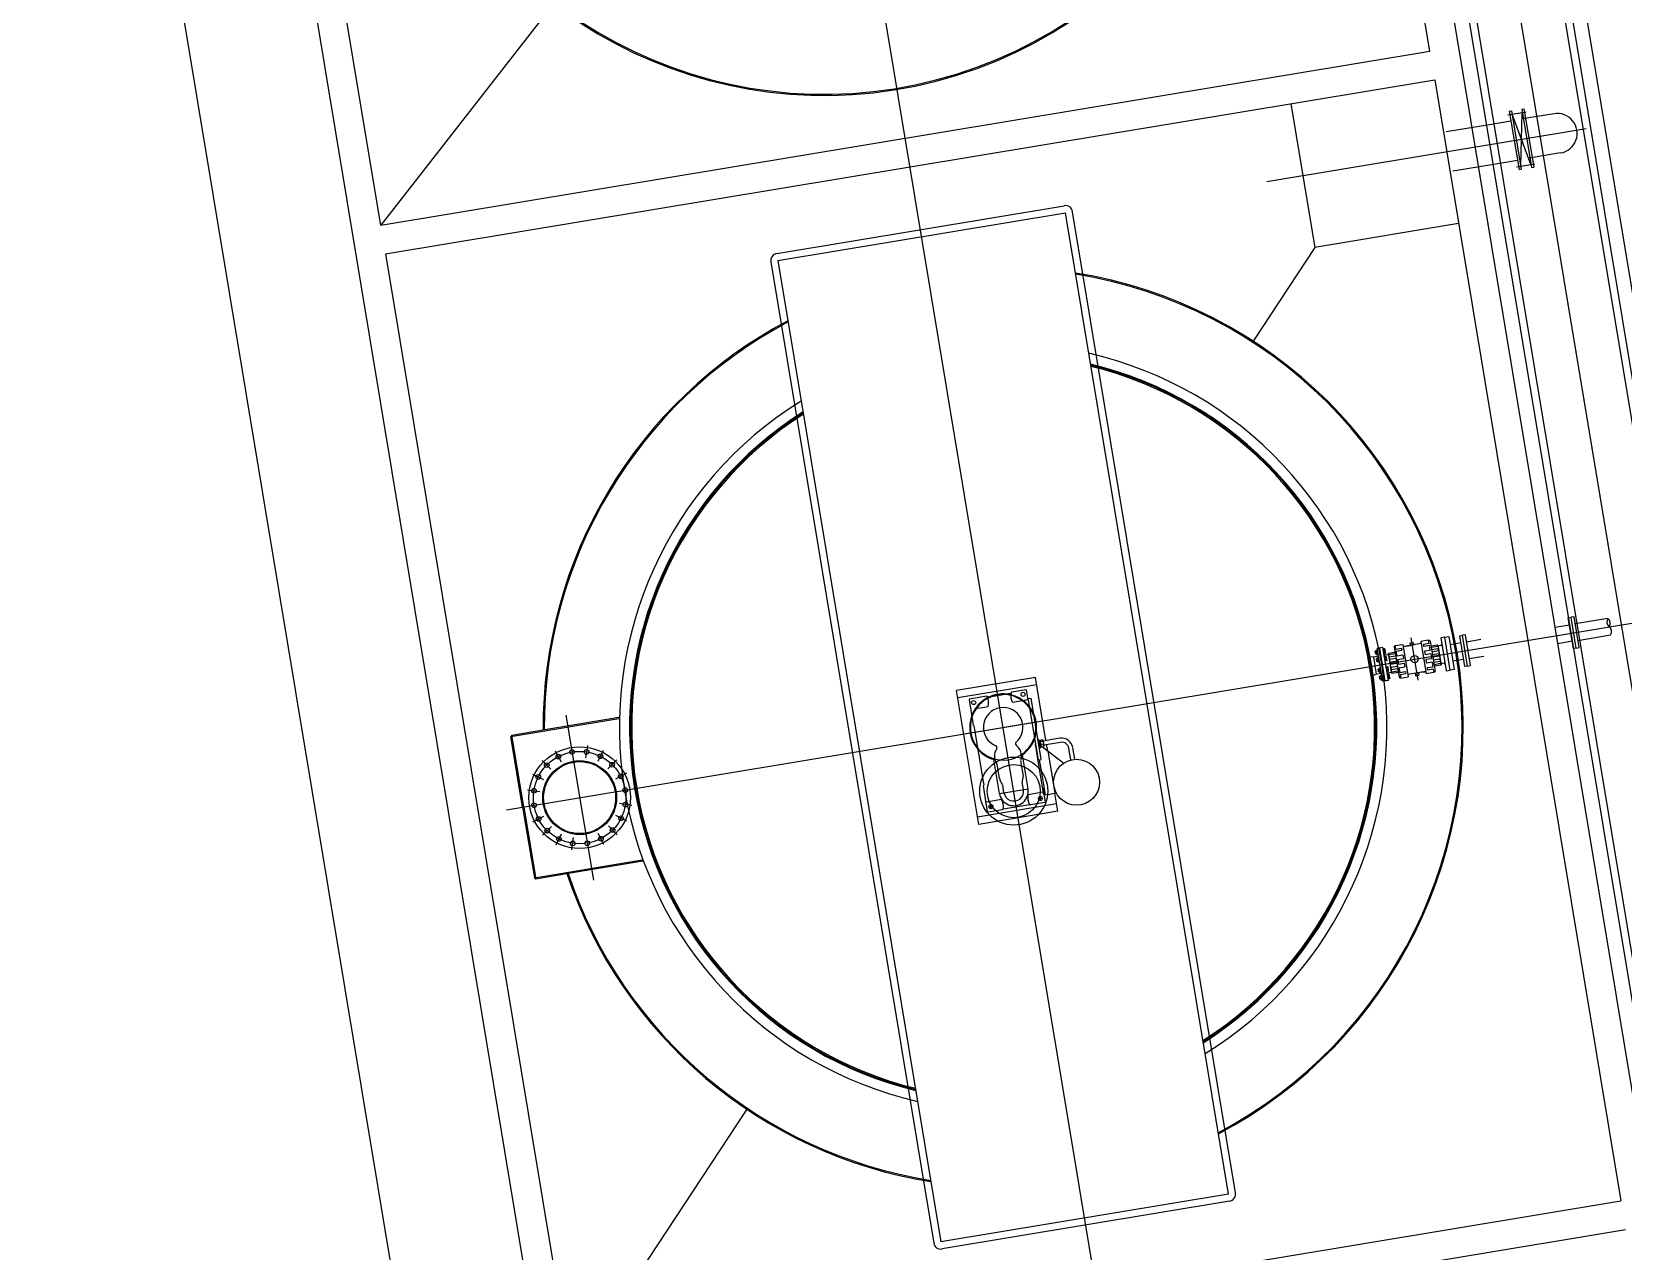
# Model space of a CAD drawing. Header units: millimetres. Extents: x -16232 to 52632, y -3739 to 20678.
# Drawn here: x 22885.8 to 23035.6, y 12100.8 to 12215.7 of the extents above; entities that cross this region are included whole.
import ezdxf

# ---------------------------------------------------------------- set-up
doc = ezdxf.new("R2010")
doc.units = ezdxf.units.MM
doc.header["$LTSCALE"] = 300
doc.header["$MEASUREMENT"] = 0
doc.layers.add('CINZA-8', color=8, linetype='Continuous')

msp = doc.modelspace()

# ---------------------------------------------------------------- linework, layer by layer
at = {"layer": 'CINZA-8'}
for p, q in [((23007.06, 12330.854), (23057.957, 12024.256)), ((23052.091, 12021.892), (23004.421, 12309.054)), ((23014.796, 12309.386), (23061.905, 12025.607)), ((23015.473, 12309.498), (23062.694, 12025.043)), ((23064.272, 12023.914), (23016.826, 12309.723)), ((23005.999, 12307.925), (23053.22, 12023.47)), ((23006.676, 12308.038), (23053.784, 12024.259)), ((23017.441, 12213.869), (23002.164, 12305.898)), ((22937.949, 11989.037), (22885.785, 12303.267)), ((22986.241, 12096.046), (22953.302, 12294.472)), ((22947.882, 12004.593), (22900.212, 12291.755)), ((22918.645, 12197.469), (22903.368, 12289.498)), ((22934.905, 12218.324), (22918.645, 12197.469)), ((22918.645, 12197.469), (23017.441, 12213.869)), ((22919.095, 12194.762), (23017.89, 12211.162)), ((23017.89, 12211.162), (23035.414, 12105.6)), ((23004.357, 12208.916), (23006.603, 12195.382)), ((23023.038, 12206.962), (23025.068, 12207.299)), ((23024.784, 12207.871), (23026.509, 12208.157)), ((23024.918, 12208.199), (23025.135, 12208.235)), ((23024.918, 12208.199), (23025.831, 12202.704)), ((23025.135, 12208.235), (23026.047, 12202.74)), ((23026.945, 12203.195), (23025.184, 12207.937)), ((23025.998, 12203.038), (23026.132, 12208.094)), ((23026.082, 12208.392), (23026.299, 12208.428)), ((23026.082, 12208.392), (23026.994, 12202.897)), ((23029.128, 12207.973), (23026.158, 12207.48)), ((23026.299, 12208.428), (23027.211, 12202.933)), ((23002.073, 12201.583), (23032.141, 12206.575)), ((23018.978, 12206.288), (23023.038, 12206.962)), ((23029.741, 12204.278), (23026.771, 12203.785)), ((23019.591, 12202.593), (23023.651, 12203.267)), ((23023.651, 12203.267), (23025.681, 12203.604)), ((23025.597, 12202.971), (23027.322, 12203.258)), ((23025.831, 12202.704), (23026.047, 12202.74)), ((23026.994, 12202.897), (23027.211, 12202.933)), ((22955.938, 12194.818), (22983.005, 12199.311)), ((22956.05, 12194.141), (22983.118, 12198.634)), ((22998.459, 12106.221), (22983.118, 12198.634)), ((22999.135, 12106.333), (22983.794, 12198.747)), ((23020.137, 12197.629), (23006.603, 12195.382)), ((23006.603, 12195.382), (23000.786, 12186.556)), ((22919.095, 12194.762), (22936.619, 12089.199)), ((22955.374, 12194.029), (22970.715, 12101.611)), ((22956.05, 12194.141), (22971.391, 12101.727)), ((22930.47, 12142.415), (23040.645, 12160.704)), ((23029.231, 12159.6), (23030.584, 12159.825)), ((23030.472, 12160.502), (23030.743, 12160.547)), ((23030.953, 12157.606), (23030.472, 12160.502)), ((23031.013, 12160.592), (23030.743, 12160.547)), ((23031.223, 12157.651), (23030.743, 12160.547)), ((23031.494, 12157.695), (23031.013, 12160.592)), ((23034.205, 12160.426), (23031.126, 12159.915)), ((23013.022, 12157.701), (23012.481, 12157.611)), ((23013.239, 12154.555), (23012.725, 12157.652)), ((23013.536, 12154.605), (23013.022, 12157.701)), ((23014.064, 12157.748), (23014.536, 12154.906)), ((23014.189, 12157.838), (23014.121, 12157.827)), ((23014.182, 12157.879), (23014.899, 12157.998)), ((23014.237, 12157.549), (23014.182, 12157.879)), ((23014.237, 12157.549), (23014.778, 12157.639)), ((23014.778, 12157.639), (23014.81, 12157.448)), ((23014.81, 12157.448), (23014.778, 12157.639)), ((23014.899, 12157.998), (23015.407, 12154.939)), ((23014.934, 12157.788), (23015.611, 12157.9)), ((23016.626, 12158.069), (23015.008, 12157.8)), ((23015.586, 12158.133), (23015.897, 12158.184)), ((23015.622, 12157.916), (23015.586, 12158.133)), ((23016.328, 12154.625), (23015.668, 12158.601)), ((23015.933, 12157.968), (23015.897, 12158.184)), ((23017.308, 12158.398), (23016.591, 12158.279)), ((23016.591, 12158.279), (23017.099, 12155.22)), ((23017.363, 12158.068), (23016.821, 12157.978)), ((23016.821, 12157.978), (23016.853, 12157.787)), ((23016.853, 12157.787), (23016.821, 12157.978)), ((23017.395, 12157.877), (23016.853, 12157.787)), ((23017.363, 12158.068), (23017.308, 12158.398)), ((23017.315, 12158.357), (23017.382, 12158.368)), ((23017.469, 12157.43), (23017.395, 12157.877)), ((23017.461, 12158.312), (23017.933, 12155.47)), ((23018.15, 12157.933), (23017.541, 12157.831)), ((23018.172, 12157.801), (23017.563, 12157.7)), ((23018.172, 12157.801), (23018.15, 12157.933)), ((23018.182, 12157.91), (23018.155, 12157.905)), ((23018.182, 12157.91), (23018.485, 12156.083)), ((23018.182, 12157.91), (23018.485, 12156.083)), ((23018.512, 12157.888), (23018.194, 12157.836)), ((23018.194, 12157.836), (23018.473, 12156.157)), ((23018.194, 12157.836), (23018.473, 12156.157)), ((23018.839, 12158.683), (23018.46, 12158.62)), ((23018.46, 12158.62), (23018.977, 12155.508)), ((23018.503, 12157.942), (23018.571, 12157.954)), ((23018.512, 12157.888), (23018.503, 12157.942)), ((23018.839, 12158.683), (23019.218, 12158.746)), ((23019.356, 12155.571), (23018.839, 12158.683)), ((23019.218, 12158.746), (23019.735, 12155.634)), ((23020.354, 12158.128), (23019.348, 12157.961)), ((23020.242, 12158.804), (23020.513, 12158.848)), ((23020.723, 12155.907), (23020.242, 12158.804)), ((23020.783, 12158.893), (23020.513, 12158.848)), ((23020.993, 12155.952), (23020.513, 12158.848)), ((23021.264, 12155.997), (23020.783, 12158.893)), ((23022.249, 12158.441), (23020.896, 12158.217)), ((23030.84, 12158.282), (23029.487, 12158.058)), ((23031.223, 12157.651), (23030.953, 12157.606)), ((23031.223, 12157.651), (23031.494, 12157.695)), ((23031.382, 12158.372), (23034.461, 12158.883)), ((23012.141, 12156.802), (23011.739, 12156.826)), ((23012.424, 12155.19), (23012.156, 12156.802)), ((23012.603, 12156.875), (23012.172, 12156.803)), ((23012.356, 12157.356), (23012.289, 12157.344)), ((23012.332, 12157.087), (23012.289, 12157.344)), ((23012.36, 12157.335), (23012.292, 12157.324)), ((23012.396, 12157.119), (23012.328, 12157.107)), ((23012.399, 12157.098), (23012.332, 12157.087)), ((23012.355, 12157.367), (23012.351, 12157.387)), ((23012.368, 12157.285), (23012.355, 12157.367)), ((23012.356, 12157.408), (23012.365, 12157.421)), ((23012.386, 12157.335), (23012.366, 12157.349)), ((23012.387, 12157.169), (23012.368, 12157.285)), ((23012.373, 12157.306), (23012.387, 12157.326)), ((23012.383, 12157.432), (23012.48, 12157.448)), ((23012.401, 12157.087), (23012.387, 12157.169)), ((23012.388, 12157.331), (23012.497, 12157.349)), ((23012.419, 12157.137), (23012.399, 12157.151)), ((23012.404, 12157.067), (23012.401, 12157.087)), ((23012.472, 12156.658), (23012.405, 12156.647)), ((23012.447, 12156.39), (23012.405, 12156.647)), ((23012.406, 12157.107), (23012.42, 12157.127)), ((23012.476, 12156.638), (23012.408, 12156.626)), ((23012.416, 12157.049), (23012.429, 12157.04)), ((23012.421, 12157.132), (23012.53, 12157.15)), ((23012.512, 12156.421), (23012.444, 12156.41)), ((23012.515, 12156.401), (23012.447, 12156.39)), ((23012.449, 12157.035), (23012.546, 12157.051)), ((23012.47, 12156.67), (23012.467, 12156.69)), ((23012.484, 12156.587), (23012.47, 12156.67)), ((23012.472, 12156.71), (23012.481, 12156.723)), ((23012.476, 12157.475), (23012.503, 12157.479)), ((23012.551, 12157.024), (23012.476, 12157.475)), ((23012.995, 12154.515), (23012.481, 12157.611)), ((23012.501, 12156.638), (23012.481, 12156.652)), ((23012.503, 12156.471), (23012.484, 12156.587)), ((23012.489, 12156.608), (23012.503, 12156.628)), ((23012.499, 12156.734), (23012.596, 12156.75)), ((23012.517, 12156.389), (23012.503, 12156.471)), ((23012.504, 12156.633), (23012.613, 12156.651)), ((23012.534, 12156.439), (23012.514, 12156.453)), ((23012.522, 12156.358), (23012.517, 12156.389)), ((23012.522, 12156.409), (23012.536, 12156.429)), ((23012.522, 12156.358), (23012.554, 12156.335)), ((23012.537, 12156.435), (23012.645, 12156.453)), ((23012.551, 12157.024), (23012.578, 12157.028)), ((23012.554, 12156.335), (23012.662, 12156.353)), ((23012.592, 12156.777), (23012.619, 12156.782)), ((23012.666, 12156.326), (23012.592, 12156.777)), ((23012.666, 12156.326), (23012.693, 12156.331)), ((23013.071, 12157.574), (23013.044, 12157.569)), ((23013.146, 12157.123), (23013.071, 12157.574)), ((23013.173, 12157.563), (23013.076, 12157.547)), ((23013.2, 12157.466), (23013.092, 12157.448)), ((23013.146, 12157.123), (23013.119, 12157.118)), ((23013.233, 12157.267), (23013.125, 12157.249)), ((23013.199, 12157.057), (23013.131, 12157.046)), ((23013.239, 12157.166), (23013.142, 12157.15)), ((23013.187, 12156.876), (23013.16, 12156.872)), ((23013.262, 12156.425), (23013.187, 12156.876)), ((23013.289, 12156.865), (23013.192, 12156.849)), ((23013.206, 12157.549), (23013.193, 12157.558)), ((23013.208, 12157.003), (23013.199, 12157.057)), ((23013.202, 12157.471), (23013.216, 12157.491)), ((23013.223, 12157.447), (23013.203, 12157.461)), ((23013.208, 12157.003), (23013.526, 12157.056)), ((23013.316, 12156.768), (23013.208, 12156.75)), ((23013.221, 12157.511), (23013.217, 12157.531)), ((23013.234, 12157.429), (23013.221, 12157.511)), ((23013.254, 12157.313), (23013.234, 12157.429)), ((23013.235, 12157.272), (23013.249, 12157.292)), ((23013.262, 12156.425), (23013.235, 12156.421)), ((23013.256, 12157.248), (23013.236, 12157.263)), ((23013.349, 12156.569), (23013.241, 12156.551)), ((23013.267, 12157.23), (23013.254, 12157.313)), ((23013.266, 12157.19), (23013.256, 12157.177)), ((23013.354, 12156.468), (23013.257, 12156.452)), ((23013.271, 12157.211), (23013.267, 12157.23)), ((23013.322, 12156.851), (23013.309, 12156.86)), ((23013.317, 12156.773), (23013.332, 12156.793)), ((23013.339, 12156.749), (23013.319, 12156.763)), ((23013.337, 12156.813), (23013.333, 12156.833)), ((23013.35, 12156.731), (23013.337, 12156.813)), ((23013.369, 12156.615), (23013.35, 12156.731)), ((23013.35, 12156.575), (23013.365, 12156.595)), ((23013.372, 12156.551), (23013.352, 12156.565)), ((23013.383, 12156.533), (23013.369, 12156.615)), ((23013.382, 12156.492), (23013.372, 12156.479)), ((23013.386, 12156.513), (23013.383, 12156.533)), ((23013.513, 12157.135), (23013.54, 12157.139)), ((23013.513, 12157.135), (23013.816, 12155.308)), ((23013.525, 12157.06), (23013.804, 12155.382)), ((23013.535, 12157.166), (23014.144, 12157.268)), ((23013.557, 12157.035), (23013.535, 12157.166)), ((23013.557, 12157.035), (23014.166, 12157.136)), ((23013.592, 12156.821), (23014.201, 12156.922)), ((23013.628, 12156.605), (23013.592, 12156.821)), ((23013.628, 12156.605), (23014.237, 12156.706)), ((23013.673, 12156.334), (23014.282, 12156.435)), ((23013.673, 12156.334), (23013.709, 12156.118)), ((23013.709, 12156.118), (23014.318, 12156.219)), ((23014.268, 12157.358), (23014.81, 12157.448)), ((23014.342, 12156.911), (23014.268, 12157.358)), ((23014.342, 12156.911), (23014.884, 12157.001)), ((23014.399, 12156.573), (23014.94, 12156.663)), ((23014.399, 12156.573), (23014.473, 12156.126)), ((23014.473, 12156.126), (23015.014, 12156.216)), ((23014.884, 12157.001), (23014.94, 12156.663)), ((23015.014, 12156.216), (23015.07, 12155.878)), ((23017.469, 12157.43), (23016.927, 12157.34)), ((23016.927, 12157.34), (23016.984, 12157.002)), ((23017.525, 12157.092), (23016.984, 12157.002)), ((23017.599, 12156.645), (23017.058, 12156.555)), ((23017.058, 12156.555), (23017.114, 12156.217)), ((23017.655, 12156.307), (23017.114, 12156.217)), ((23017.525, 12157.092), (23017.599, 12156.645)), ((23018.207, 12157.587), (23017.598, 12157.486)), ((23018.243, 12157.371), (23017.634, 12157.27)), ((23017.655, 12156.307), (23017.729, 12155.86)), ((23018.288, 12157.1), (23017.679, 12156.999)), ((23018.324, 12156.884), (23017.715, 12156.783)), ((23018.369, 12156.613), (23017.76, 12156.512)), ((23018.405, 12156.396), (23017.796, 12156.295)), ((23018.441, 12156.183), (23017.832, 12156.082)), ((23018.243, 12157.371), (23018.207, 12157.587)), ((23018.288, 12157.1), (23018.324, 12156.884)), ((23018.369, 12156.613), (23018.405, 12156.396)), ((23018.441, 12156.183), (23018.462, 12156.051)), ((23018.791, 12156.21), (23018.473, 12156.157)), ((23018.791, 12156.21), (23018.8, 12156.156)), ((23018.8, 12156.156), (23018.867, 12156.167)), ((23020.61, 12156.585), (23019.604, 12156.419)), ((23021.152, 12156.674), (23022.505, 12156.899)), ((22980.3, 12154.872), (22972.856, 12153.637)), ((22981.286, 12148.931), (22980.3, 12154.872)), ((23012.409, 12155.187), (23012.036, 12155.035)), ((23012.87, 12155.267), (23012.439, 12155.196)), ((23012.636, 12155.671), (23012.568, 12155.66)), ((23012.611, 12155.403), (23012.568, 12155.66)), ((23012.639, 12155.651), (23012.572, 12155.64)), ((23012.675, 12155.434), (23012.608, 12155.423)), ((23012.679, 12155.414), (23012.611, 12155.403)), ((23012.634, 12155.683), (23012.631, 12155.703)), ((23012.648, 12155.601), (23012.634, 12155.683)), ((23012.636, 12155.723), (23012.645, 12155.736)), ((23012.665, 12155.651), (23012.645, 12155.665)), ((23012.667, 12155.485), (23012.648, 12155.601)), ((23012.653, 12155.621), (23012.667, 12155.641)), ((23012.663, 12155.748), (23012.76, 12155.764)), ((23012.681, 12155.402), (23012.667, 12155.485)), ((23012.668, 12155.646), (23012.776, 12155.664)), ((23012.698, 12155.452), (23012.678, 12155.467)), ((23012.684, 12155.383), (23012.681, 12155.402)), ((23012.752, 12154.974), (23012.684, 12154.962)), ((23012.727, 12154.705), (23012.684, 12154.962)), ((23012.685, 12155.423), (23012.7, 12155.443)), ((23012.755, 12154.953), (23012.688, 12154.942)), ((23012.695, 12155.365), (23012.708, 12155.355)), ((23012.701, 12155.448), (23012.809, 12155.466)), ((23012.791, 12154.737), (23012.724, 12154.726)), ((23012.795, 12154.717), (23012.727, 12154.705)), ((23012.729, 12155.351), (23012.826, 12155.367)), ((23012.75, 12154.985), (23012.747, 12155.005)), ((23012.764, 12154.903), (23012.75, 12154.985)), ((23012.751, 12155.026), (23012.761, 12155.039)), ((23012.755, 12155.791), (23012.782, 12155.795)), ((23012.83, 12155.34), (23012.755, 12155.791)), ((23012.781, 12154.953), (23012.761, 12154.968)), ((23012.783, 12154.787), (23012.764, 12154.903)), ((23012.768, 12154.924), (23012.783, 12154.944)), ((23012.779, 12155.05), (23012.876, 12155.066)), ((23012.797, 12154.705), (23012.783, 12154.787)), ((23012.784, 12154.949), (23012.892, 12154.967)), ((23012.814, 12154.755), (23012.794, 12154.769)), ((23012.8, 12154.685), (23012.797, 12154.705)), ((23012.801, 12154.725), (23012.816, 12154.745)), ((23012.811, 12154.667), (23012.824, 12154.658)), ((23012.817, 12154.75), (23012.925, 12154.768)), ((23012.83, 12155.34), (23012.857, 12155.344)), ((23012.844, 12154.653), (23012.942, 12154.669)), ((23012.871, 12155.093), (23012.898, 12155.098)), ((23012.946, 12154.642), (23012.871, 12155.093)), ((23012.946, 12154.642), (23012.973, 12154.647)), ((23013.351, 12155.89), (23013.324, 12155.885)), ((23013.426, 12155.439), (23013.351, 12155.89)), ((23013.452, 12155.879), (23013.355, 12155.863)), ((23013.48, 12155.781), (23013.372, 12155.763)), ((23013.426, 12155.439), (23013.399, 12155.434)), ((23013.513, 12155.583), (23013.405, 12155.565)), ((23013.518, 12155.482), (23013.421, 12155.466)), ((23013.495, 12155.275), (23013.427, 12155.264)), ((23013.467, 12155.192), (23013.44, 12155.187)), ((23013.542, 12154.741), (23013.467, 12155.192)), ((23013.568, 12155.181), (23013.471, 12155.165)), ((23013.486, 12155.865), (23013.473, 12155.874)), ((23013.481, 12155.786), (23013.496, 12155.806)), ((23013.503, 12155.762), (23013.483, 12155.777)), ((23013.486, 12155.329), (23013.804, 12155.382)), ((23013.486, 12155.329), (23013.495, 12155.275)), ((23013.596, 12155.084), (23013.488, 12155.066)), ((23013.5, 12155.827), (23013.497, 12155.847)), ((23013.514, 12155.745), (23013.5, 12155.827)), ((23013.533, 12155.628), (23013.514, 12155.745)), ((23013.514, 12155.588), (23013.528, 12155.608)), ((23013.542, 12154.741), (23013.514, 12154.736)), ((23013.536, 12155.564), (23013.516, 12155.578)), ((23013.629, 12154.885), (23013.521, 12154.867)), ((23013.547, 12155.546), (23013.533, 12155.628)), ((23013.545, 12155.506), (23013.536, 12155.493)), ((23013.634, 12154.784), (23013.537, 12154.768)), ((23013.55, 12155.526), (23013.547, 12155.546)), ((23013.602, 12155.167), (23013.589, 12155.176)), ((23013.597, 12155.089), (23013.611, 12155.109)), ((23013.619, 12155.065), (23013.599, 12155.079)), ((23013.616, 12155.129), (23013.613, 12155.149)), ((23013.63, 12155.047), (23013.616, 12155.129)), ((23013.649, 12154.931), (23013.63, 12155.047)), ((23013.63, 12154.89), (23013.644, 12154.91)), ((23013.652, 12154.866), (23013.632, 12154.881)), ((23013.663, 12154.849), (23013.649, 12154.931)), ((23013.661, 12154.808), (23013.652, 12154.795)), ((23013.666, 12154.829), (23013.663, 12154.849)), ((23013.754, 12155.847), (23014.363, 12155.948)), ((23013.754, 12155.847), (23013.79, 12155.63)), ((23013.79, 12155.63), (23014.399, 12155.731)), ((23013.816, 12155.308), (23013.843, 12155.312)), ((23013.826, 12155.417), (23014.435, 12155.518)), ((23013.826, 12155.417), (23013.847, 12155.285)), ((23013.847, 12155.285), (23014.456, 12155.386)), ((23014.529, 12155.788), (23015.07, 12155.878)), ((23014.529, 12155.788), (23014.603, 12155.341)), ((23014.603, 12155.341), (23015.144, 12155.431)), ((23014.615, 12154.849), (23014.683, 12154.861)), ((23014.635, 12155.15), (23015.176, 12155.24)), ((23014.635, 12155.15), (23014.69, 12154.82)), ((23014.69, 12154.82), (23015.407, 12154.939)), ((23015.144, 12155.431), (23015.176, 12155.24)), ((23017.063, 12155.437), (23015.371, 12155.156)), ((23016.063, 12155.257), (23016.099, 12155.041)), ((23016.099, 12155.041), (23016.41, 12155.092)), ((23016.375, 12155.309), (23016.41, 12155.092)), ((23017.064, 12155.43), (23016.658, 12155.362)), ((23016.658, 12155.362), (23016.989, 12155.417)), ((23017.816, 12155.339), (23017.099, 12155.22)), ((23017.729, 12155.86), (23017.188, 12155.77)), ((23017.188, 12155.77), (23017.22, 12155.579)), ((23017.761, 12155.669), (23017.22, 12155.579)), ((23017.761, 12155.669), (23017.816, 12155.339)), ((23017.877, 12155.391), (23017.809, 12155.38)), ((23018.462, 12156.051), (23017.853, 12155.95)), ((23018.485, 12156.083), (23018.458, 12156.078)), ((23018.977, 12155.508), (23019.356, 12155.571)), ((23019.735, 12155.634), (23019.356, 12155.571)), ((23020.993, 12155.952), (23020.723, 12155.907)), ((23020.993, 12155.952), (23021.264, 12155.997)), ((22974.948, 12141.037), (22972.856, 12153.637)), ((22980.415, 12154.182), (22972.971, 12152.946)), ((22977.977, 12153.36), (22975.794, 12152.998)), ((22977.992, 12153.452), (22978.036, 12153.495)), ((22979.42, 12153.725), (22978.036, 12153.495)), ((22979.451, 12153.702), (22979.42, 12153.725)), ((22979.607, 12152.765), (22979.451, 12153.702)), ((23013.536, 12154.605), (23012.995, 12154.515)), ((23013.536, 12154.605), (23013.157, 12154.542)), ((22974.06, 12152.835), (22974.038, 12152.804)), ((22974.038, 12152.804), (22974.44, 12150.381)), ((22975.706, 12153.108), (22974.06, 12152.835)), ((22974.582, 12151.897), (22974.581, 12151.886)), ((22974.581, 12151.886), (22974.582, 12151.875)), ((22974.586, 12151.908), (22974.582, 12151.897)), ((22974.592, 12151.919), (22974.586, 12151.908)), ((22974.6, 12151.927), (22974.592, 12151.919)), ((22974.609, 12151.934), (22974.6, 12151.927)), ((22974.632, 12151.942), (22975.509, 12152.088)), ((22975.51, 12152.085), (22975.846, 12152.141)), ((22975.706, 12153.108), (22975.761, 12153.08)), ((22979.607, 12152.765), (22978.146, 12152.523)), ((22979.607, 12152.765), (22979.143, 12152.688)), ((22979.584, 12152.904), (22979.883, 12152.943)), ((22979.607, 12152.765), (22980.55, 12147.082)), ((22980.839, 12147.183), (22979.883, 12152.943)), ((22930.897, 12149.329), (22941.062, 12151.016)), ((22934.088, 12149.968), (22941.063, 12151.126)), ((22936.085, 12151.322), (22938.664, 12135.785)), ((22974.496, 12150.341), (22974.44, 12150.381)), ((22974.496, 12150.341), (22975.311, 12145.434)), ((22974.548, 12149.732), (22980.374, 12150.699)), ((22932.003, 12142.669), (22930.897, 12149.329)), ((22930.986, 12149.453), (22934.088, 12149.968)), ((22932.11, 12142.687), (22930.986, 12149.453)), ((22980.585, 12149.047), (22980.531, 12149.038)), ((22980.654, 12148.631), (22980.585, 12149.047)), ((22980.601, 12148.952), (22980.69, 12148.967)), ((22980.717, 12148.805), (22980.628, 12148.79)), ((22980.72, 12148.868), (22980.69, 12148.967)), ((22980.754, 12148.912), (22980.713, 12148.906)), ((22980.719, 12148.872), (22980.717, 12148.805)), ((22980.717, 12148.805), (22980.744, 12148.723)), ((22980.766, 12148.589), (22980.719, 12148.872)), ((22980.817, 12148.532), (22980.754, 12148.912)), ((22980.768, 12148.573), (22980.754, 12148.659)), ((22980.756, 12148.978), (22980.869, 12148.996)), ((22980.756, 12148.978), (22980.76, 12148.875)), ((22980.783, 12148.816), (22980.76, 12148.875)), ((22981.021, 12148.856), (22980.783, 12148.816)), ((22980.784, 12148.73), (22980.783, 12148.816)), ((22980.795, 12148.665), (22980.809, 12148.58)), ((22980.869, 12148.996), (22980.994, 12149.017)), ((22981.024, 12148.919), (22980.994, 12149.017)), ((22981.023, 12148.922), (22981.021, 12148.856)), ((22981.021, 12148.856), (22981.048, 12148.774)), ((22981.024, 12148.919), (22981.022, 12148.919)), ((22981.098, 12148.476), (22981.023, 12148.922)), ((22982.585, 12149.147), (22981.029, 12148.888)), ((22981.073, 12148.624), (22981.059, 12148.709)), ((22982.648, 12148.768), (22981.092, 12148.509)), ((22935.081, 12147.977), (22935.624, 12146.931)), ((22938.115, 12148.48), (22937.939, 12147.315)), ((22939.599, 12148.01), (22939.072, 12146.957)), ((22976.899, 12143.947), (22976.366, 12147.153)), ((22979.605, 12144.397), (22979.073, 12147.602)), ((22980.689, 12146.247), (22980.296, 12148.614)), ((22980.654, 12148.631), (22980.723, 12148.216)), ((22980.723, 12148.216), (22980.669, 12148.207)), ((22980.769, 12148.487), (22980.68, 12148.472)), ((22980.707, 12148.311), (22980.796, 12148.326)), ((22980.799, 12148.391), (22980.766, 12148.589)), ((22980.769, 12148.487), (22980.768, 12148.573)), ((22980.793, 12148.425), (22980.769, 12148.487)), ((22980.796, 12148.326), (22980.793, 12148.425)), ((22980.839, 12148.398), (22980.799, 12148.391)), ((22980.809, 12148.58), (22980.836, 12148.498)), ((22980.839, 12148.398), (22980.817, 12148.532)), ((22980.833, 12148.435), (22980.836, 12148.498)), ((22980.863, 12148.337), (22980.833, 12148.435)), ((22981.074, 12148.538), (22980.836, 12148.498)), ((22980.863, 12148.337), (22980.975, 12148.356)), ((22980.96, 12148.353), (22982.954, 12146.806)), ((22980.975, 12148.356), (22981.101, 12148.376)), ((22981.074, 12148.538), (22981.073, 12148.624)), ((22981.098, 12148.476), (22981.074, 12148.538)), ((22981.097, 12148.479), (22981.095, 12148.479)), ((22981.101, 12148.376), (22981.098, 12148.476)), ((22981.445, 12147.977), (22981.349, 12148.552)), ((22981.445, 12147.977), (22982.108, 12143.978)), ((22983.62, 12147.106), (22983.437, 12148.203)), ((22983.999, 12147.168), (22983.816, 12148.266)), ((22932.923, 12145.786), (22933.977, 12145.259)), ((22933.829, 12147.052), (22934.668, 12146.226)), ((22940.865, 12147.105), (22940.038, 12146.265)), ((22941.789, 12145.852), (22940.744, 12145.309)), ((22976.895, 12145.393), (22976.682, 12146.673)), ((22979.142, 12145.766), (22978.929, 12147.046)), ((22980.657, 12147.106), (22980.847, 12147.138)), ((22980.657, 12147.106), (22980.83, 12146.069)), ((22981.093, 12143.809), (22980.689, 12146.247)), ((22980.83, 12146.069), (22981.202, 12143.827)), ((22932.453, 12144.302), (22933.618, 12144.127)), ((22975.311, 12145.434), (22975.427, 12144.732)), ((22975.39, 12144.656), (22975.427, 12144.732)), ((22975.79, 12142.247), (22975.39, 12144.656)), ((22976.899, 12143.947), (22979.605, 12144.397)), ((22977.332, 12144.019), (22977.215, 12144.722)), ((22979.172, 12144.325), (22979.056, 12145.027)), ((22980.979, 12144.496), (22981.204, 12143.146)), ((22932.003, 12142.669), (22933.108, 12136.009)), ((22932.11, 12142.687), (22933.233, 12135.92)), ((22942.293, 12142.819), (22941.128, 12142.994)), ((22982.277, 12142.963), (22974.833, 12141.727)), ((22975.678, 12143.174), (22977.1, 12143.41)), ((22975.895, 12142.668), (22976.312, 12142.737)), ((22976.138, 12142.494), (22976.069, 12142.911)), ((22977.27, 12142.521), (22979.725, 12142.929)), ((22981.01, 12144.06), (22979.589, 12143.824)), ((22981.17, 12143.099), (22979.82, 12142.875)), ((22980.551, 12143.441), (22980.968, 12143.51)), ((22980.794, 12143.267), (22980.725, 12143.684)), ((22981.093, 12143.809), (22981.438, 12143.866)), ((22981.204, 12143.146), (22981.17, 12143.099)), ((22981.451, 12143.869), (22982.253, 12144.002)), ((22982.392, 12142.273), (22982.108, 12143.978)), ((22932.957, 12141.269), (22934.003, 12141.811)), ((22941.823, 12141.335), (22940.769, 12141.862)), ((22982.392, 12142.273), (22974.948, 12141.037)), ((22975.79, 12142.247), (22975.837, 12142.214)), ((22975.837, 12142.214), (22977.201, 12142.44)), ((22933.881, 12140.016), (22934.708, 12140.855)), ((22935.147, 12139.111), (22935.674, 12140.164)), ((22936.631, 12138.641), (22936.807, 12139.806)), ((22939.665, 12139.144), (22939.122, 12140.19)), ((22940.917, 12140.068), (22940.078, 12140.895)), ((22933.108, 12136.009), (22943.273, 12137.696)), ((22936.334, 12136.435), (22943.31, 12137.593)), ((22933.108, 12136.009), (22933.233, 12135.92)), ((22933.233, 12135.92), (22936.334, 12136.435)), ((22953.105, 12114.213), (22936.619, 12089.199)), ((22936.619, 12089.199), (23035.414, 12105.6)), ((22998.459, 12106.221), (22971.391, 12101.727)), ((22998.571, 12105.544), (22971.504, 12101.051)), ((22937.068, 12086.493), (23035.864, 12102.893))]:
    msp.add_line(p, q, dxfattribs=at)
for centre, radius in [((23015.998, 12156.613), 0.343), ((22979.131, 12153.288), 0.192), ((22974.475, 12152.515), 0.192), ((22937.373, 12143.56), 4.791), ((22937.373, 12143.56), 4.356), ((22935.367, 12147.427), 0.22), ((22936.66, 12147.857), 0.22), ((22938.023, 12147.867), 0.22), ((22939.322, 12147.456), 0.22), ((22978.252, 12144.172), 3.201), ((22984.162, 12145.014), 2.161), ((22933.478, 12145.509), 0.22), ((22937.373, 12143.56), 3.478), ((22937.373, 12143.56), 3.391), ((22934.27, 12146.617), 0.22), ((22940.43, 12146.663), 0.22), ((22941.239, 12145.567), 0.22), ((22978.252, 12144.172), 2.501), ((22933.066, 12144.21), 0.22), ((22941.67, 12144.274), 0.22), ((22933.076, 12142.847), 0.22), ((22941.68, 12142.911), 0.22), ((22976.104, 12142.703), 0.192), ((22980.759, 12143.476), 0.192), ((22933.507, 12141.554), 0.22), ((22941.269, 12141.612), 0.22), ((22934.316, 12140.458), 0.22), ((22935.424, 12139.665), 0.22), ((22939.379, 12139.694), 0.22), ((22940.476, 12140.503), 0.22), ((22936.724, 12139.253), 0.22), ((22938.086, 12139.263), 0.22)]:
    msp.add_circle(centre, radius, dxfattribs=at)
for centre, radius, start, end in [((22960.405, 12251.683), 41.989, 199.65363, 9.42539), ((22960.405, 12251.683), 41.872, 199.68236, 9.42539), ((23029.435, 12206.126), 1.873, 279.42523, 99.42538), ((22983.118, 12198.634), 0.686, 9.42539, 99.42538), ((22956.05, 12194.141), 0.686, 99.42538, 189.42539), ((22977.254, 12150.181), 43.323, 297.88684, 80.96395), ((22977.254, 12150.181), 43.214, 297.93482, 80.91598), ((22977.254, 12150.181), 43.323, 117.88684, 180.31523), ((22977.254, 12150.181), 43.214, 117.93474, 180.29222), ((22977.254, 12150.181), 36.137, 301.73657, 77.11422), ((22977.254, 12150.181), 35.179, 302.37849, 76.4723), ((22977.254, 12150.181), 35.091, 302.43875, 76.41205), ((22977.254, 12150.181), 34.983, 302.51415, 76.33666), ((22977.254, 12150.181), 36.137, 121.73657, 257.11422), ((22977.254, 12150.181), 35.179, 122.37849, 256.4723), ((22977.254, 12150.181), 35.091, 122.43875, 256.41205), ((22977.254, 12150.181), 34.983, 122.51415, 256.33666), ((23034.671, 12160.109), 0.565, 145.56899, 233.28183), ((23033.867, 12159.976), 0.565, 325.56899, 53.28183), ((23033.995, 12159.203), 0.565, 325.56899, 53.28183), ((23014.132, 12157.759), 0.0686, 99.42538, 189.42539), ((23015.608, 12157.914), 0.0137, 279.42538, 9.42539), ((23015.947, 12157.97), 0.0137, 189.42539, 279.42538), ((23017.394, 12158.301), 0.0686, 9.42539, 99.42538), ((23011.401, 12156.769), 0.343, 9.42539, 34.22484), ((23012.149, 12156.939), 0.137, 266.62114, 279.42538), ((23012.378, 12157.392), 0.0274, 144.4254, 189.42539), ((23012.382, 12157.372), 0.0274, 189.42539, 234.42543), ((23012.388, 12157.405), 0.0274, 99.42538, 144.4254), ((23012.395, 12157.29), 0.0274, 144.4254, 189.42539), ((23012.382, 12157.33), 0.00686, 324.4254, 54.42543), ((23012.415, 12157.173), 0.0274, 189.42539, 234.42543), ((23012.428, 12157.091), 0.0274, 144.4254, 189.42539), ((23012.432, 12157.071), 0.0274, 189.42539, 234.42543), ((23012.415, 12157.131), 0.00686, 324.4254, 54.42543), ((23012.445, 12157.062), 0.0274, 234.42543, 279.42538), ((23012.459, 12156.739), 0.0274, 324.4254, 324.4254), ((23012.494, 12156.694), 0.0274, 144.4254, 189.42539), ((23012.497, 12156.674), 0.0274, 189.42539, 234.42543), ((23012.503, 12156.707), 0.0274, 99.42538, 144.4254), ((23012.511, 12156.592), 0.0274, 144.4254, 189.42539), ((23012.497, 12156.632), 0.00686, 324.4254, 54.42543), ((23012.53, 12156.476), 0.0274, 189.42539, 234.42543), ((23012.544, 12156.394), 0.0274, 144.4254, 189.42539), ((23012.53, 12156.433), 0.00686, 324.4254, 54.42543), ((23013.177, 12157.536), 0.0274, 54.42543, 99.42538), ((23013.207, 12157.467), 0.00686, 144.4254, 234.42543), ((23013.19, 12157.526), 0.0274, 9.42539, 54.42543), ((23013.194, 12157.507), 0.0274, 324.4254, 9.42539), ((23013.207, 12157.424), 0.0274, 9.42539, 54.42543), ((23013.24, 12157.268), 0.00686, 144.4254, 234.42543), ((23013.234, 12157.193), 0.0274, 279.42538, 324.4254), ((23013.227, 12157.308), 0.0274, 324.4254, 9.42539), ((23013.24, 12157.226), 0.0274, 9.42539, 54.42543), ((23013.244, 12157.206), 0.0274, 324.4254, 9.42539), ((23013.293, 12156.838), 0.0274, 54.42543, 99.42538), ((23013.323, 12156.769), 0.00686, 144.4254, 234.42543), ((23013.306, 12156.829), 0.0274, 9.42539, 54.42543), ((23013.309, 12156.809), 0.0274, 324.4254, 9.42539), ((23013.323, 12156.727), 0.0274, 9.42539, 54.42543), ((23013.356, 12156.571), 0.00686, 144.4254, 234.42543), ((23013.35, 12156.495), 0.0274, 279.42538, 324.4254), ((23013.342, 12156.61), 0.0274, 324.4254, 9.42539), ((23013.356, 12156.528), 0.0274, 9.42539, 54.42543), ((23013.359, 12156.508), 0.0274, 324.4254, 9.42539), ((23011.698, 12154.979), 0.343, 344.62594, 9.42539), ((23012.461, 12155.06), 0.137, 99.42538, 112.22963), ((23012.658, 12155.707), 0.0274, 144.4254, 189.42539), ((23012.661, 12155.688), 0.0274, 189.42539, 234.42543), ((23012.667, 12155.72), 0.0274, 99.42538, 144.4254), ((23012.675, 12155.605), 0.0274, 144.4254, 189.42539), ((23012.661, 12155.645), 0.00686, 324.4254, 54.42543), ((23012.694, 12155.489), 0.0274, 189.42539, 234.42543), ((23012.708, 12155.407), 0.0274, 144.4254, 189.42539), ((23012.711, 12155.387), 0.0274, 189.42539, 234.42543), ((23012.694, 12155.447), 0.00686, 324.4254, 54.42543), ((23012.724, 12155.378), 0.0274, 234.42543, 279.42538), ((23012.774, 12155.01), 0.0274, 144.4254, 189.42539), ((23012.777, 12154.99), 0.0274, 189.42539, 234.42543), ((23012.783, 12155.023), 0.0274, 99.42538, 144.4254), ((23012.791, 12154.908), 0.0274, 144.4254, 189.42539), ((23012.777, 12154.948), 0.00686, 324.4254, 54.42543), ((23012.81, 12154.791), 0.0274, 189.42539, 234.42543), ((23012.824, 12154.709), 0.0274, 144.4254, 189.42539), ((23012.827, 12154.689), 0.0274, 189.42539, 234.42543), ((23012.81, 12154.749), 0.00686, 324.4254, 54.42543), ((23012.84, 12154.68), 0.0274, 234.42543, 279.42538), ((23013.457, 12155.852), 0.0274, 54.42543, 99.42538), ((23013.487, 12155.782), 0.00686, 144.4254, 234.42543), ((23013.47, 12155.842), 0.0274, 9.42539, 54.42543), ((23013.473, 12155.822), 0.0274, 324.4254, 9.42539), ((23013.487, 12155.74), 0.0274, 9.42539, 54.42543), ((23013.52, 12155.584), 0.00686, 144.4254, 234.42543), ((23013.514, 12155.509), 0.0274, 279.42538, 324.4254), ((23013.506, 12155.624), 0.0274, 324.4254, 9.42539), ((23013.52, 12155.542), 0.0274, 9.42539, 54.42543), ((23013.523, 12155.522), 0.0274, 324.4254, 9.42539), ((23013.573, 12155.154), 0.0274, 54.42543, 99.42538), ((23013.603, 12155.085), 0.00686, 144.4254, 234.42543), ((23013.586, 12155.145), 0.0274, 9.42539, 54.42543), ((23013.589, 12155.125), 0.0274, 324.4254, 9.42539), ((23013.603, 12155.043), 0.0274, 9.42539, 54.42543), ((23013.636, 12154.886), 0.00686, 144.4254, 234.42543), ((23013.63, 12154.811), 0.0274, 279.42538, 324.4254), ((23013.622, 12154.926), 0.0274, 324.4254, 9.42539), ((23013.636, 12154.844), 0.0274, 9.42539, 54.42543), ((23013.639, 12154.824), 0.0274, 324.4254, 9.42539), ((23014.604, 12154.917), 0.0686, 189.42539, 279.42538), ((23016.05, 12155.255), 0.0137, 9.42539, 99.42538), ((23016.388, 12155.311), 0.0137, 99.42538, 189.42539), ((23017.866, 12155.459), 0.0686, 279.42538, 9.42539), ((22977.254, 12150.181), 3.155, 84.26536, 116.3828), ((22977.254, 12150.181), 3.087, 87.32389, 111.67743), ((22977.254, 12150.181), 3.087, 279.42538, 87.32389), ((22977.254, 12150.181), 3.155, 24.58143, 84.26536), ((22979.34, 12153.197), 1.372, 169.28757, 209.45126), ((22977.254, 12150.181), 3.155, 116.3828, 159.83356), ((22977.254, 12150.181), 3.087, 111.6845, 162.15935), ((22977.254, 12150.181), 1.866, 310.87579, 247.97498), ((22974.52, 12152.494), 1.372, 345.06694, 25.24754), ((22977.254, 12150.181), 3.155, 159.83356, 220.7616), ((22977.254, 12150.181), 3.087, 162.15935, 218.60321), ((22977.254, 12150.181), 3.155, 354.26937, 24.58143), ((22977.254, 12150.181), 3.087, 0.05863, 18.7922), ((22978.586, 12148.63), 0.178, 154.09611, 232.64435), ((22978.619, 12148.604), 0.22, 130.87579, 151.76778), ((22977.254, 12150.181), 3.155, 305.19684, 354.26937), ((22982.761, 12148.091), 1.07, 9.42539, 99.42538), ((22982.761, 12148.091), 0.686, 9.42539, 99.42538), ((22977.254, 12150.181), 3.087, 218.60321, 279.42538), ((22977.254, 12150.181), 3.155, 220.7616, 253.65396), ((22977.704, 12147.474), 1.276, 146.20646, 214.74515), ((22976.472, 12148.248), 0.22, 47.083, 67.97498), ((22976.495, 12148.283), 0.178, 326.20646, 44.7547), ((22977.704, 12147.474), 1.276, 344.57488, 52.64435), ((22976.479, 12146.64), 0.206, 9.42539, 34.27593), ((22978.018, 12145.579), 1.139, 337.30567, 9.42539), ((22978.018, 12145.579), 1.139, 189.42539, 221.54514), ((22978.252, 12144.172), 1.372, 189.42539, 9.42539), ((22977.012, 12144.688), 0.206, 9.42539, 41.54514), ((22978.252, 12144.172), 0.933, 189.42539, 9.42539), ((22979.259, 12145.061), 0.206, 157.30567, 189.42539), ((22975.903, 12142.739), 1.372, 350.16953, 29.30227), ((22980.938, 12143.575), 1.372, 169.54855, 208.68126), ((22979.806, 12142.956), 0.0823, 208.68126, 279.42538), ((22977.187, 12142.521), 0.0823, 279.42538, 352.09553), ((22977.254, 12150.181), 43.323, 198.53555, 260.96401), ((22977.254, 12150.181), 43.214, 198.55861, 260.91604), ((22998.459, 12106.221), 0.686, 279.42538, 9.42539), ((22971.391, 12101.727), 0.686, 189.42539, 279.42538)]:
    msp.add_arc(centre, radius, start, end, dxfattribs=at)

doc.saveas('drawing.dxf')
